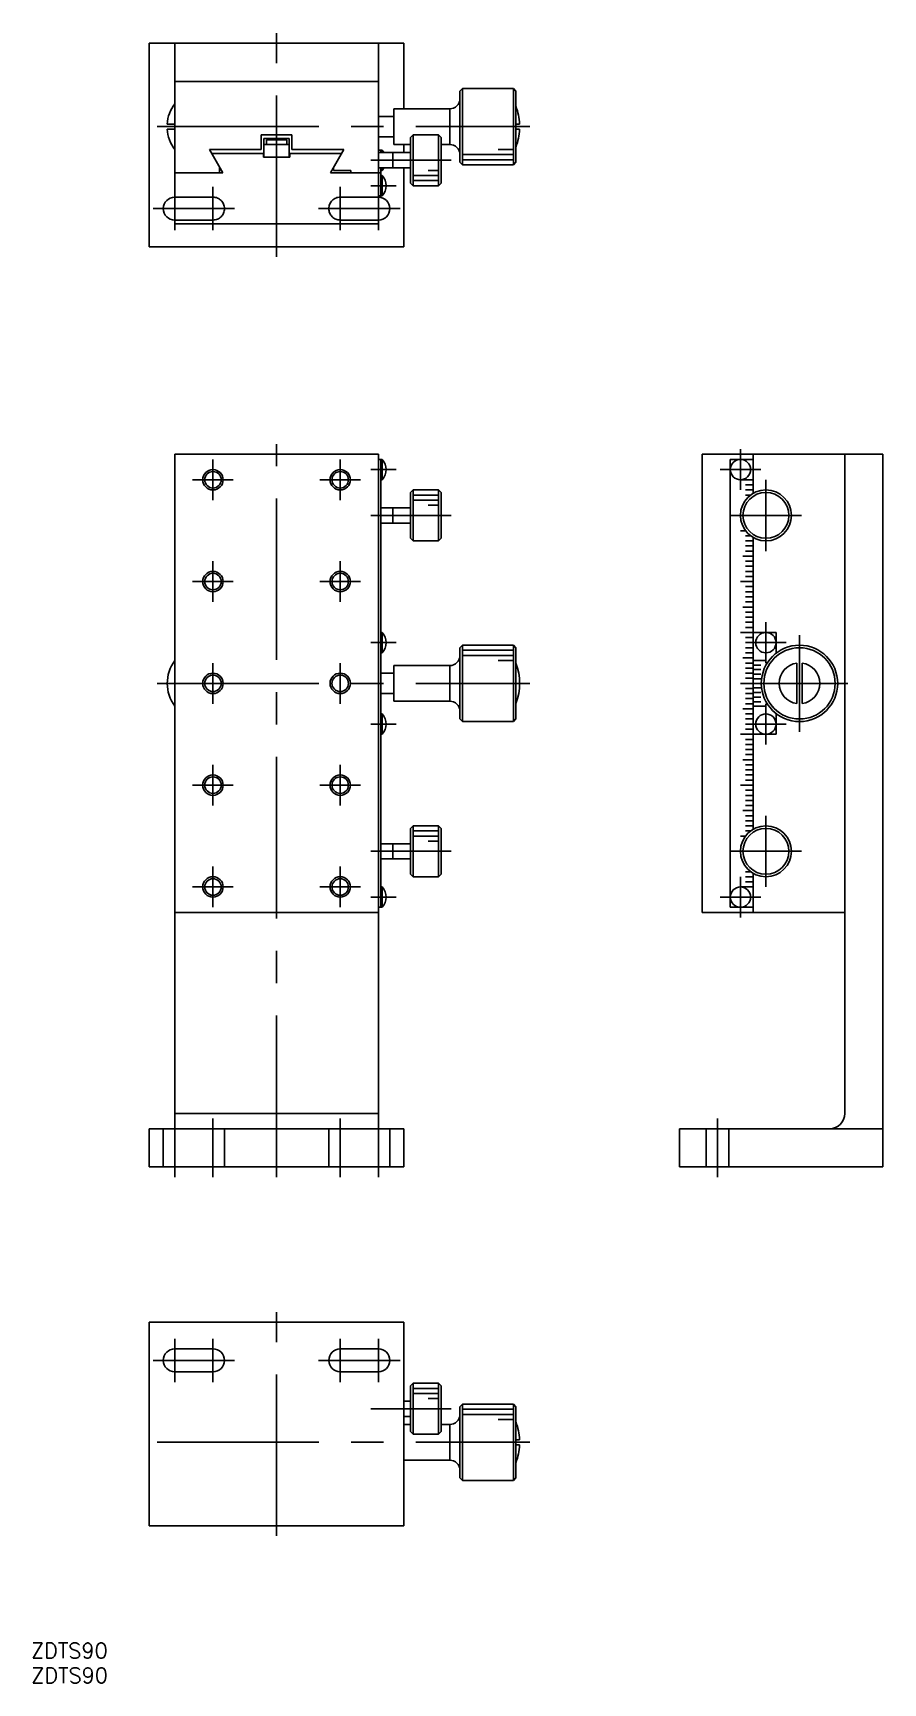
# Model space of a CAD drawing. Extents: x -23 to 144, y -101 to 223.
import ezdxf

# ---------------------------------------------------------------- set-up
doc = ezdxf.new("R2010")
doc.units = 0
doc.linetypes.add('CENTER', pattern=[50.8, 31.75, -6.35, 6.35, -6.35])
doc.linetypes.add('DASHED', pattern=[19.05, 12.7, -6.35])
doc.layers.get('0').update_dxf_attribs({"linetype": 'CONTINUOUS'})
doc.layers.add('CENTER', color=1, linetype='CENTER')
doc.styles.get("Standard").update_dxf_attribs({"font": 'txt.shx', "height": 3, "bigfont": 'bigfont.shx'})

# ---------------------------------------------------------------- blocks, each defined once
blk = doc.blocks.new('*U58')
at = {"color": 7, "linetype": 'CONTINUOUS'}
blk.add_text('ZDTS90', height=3, dxfattribs=at).set_placement((-23.23, -96.54))
blk = doc.blocks.new('*U59')
at = {"color": 7, "linetype": 'CONTINUOUS'}
blk.add_text('ZDTS90', height=3, dxfattribs=at).set_placement((-23.18, -101.41))

msp = doc.modelspace()

# ---------------------------------------------------------------- linework, layer by layer
at = {"color": 7, "linetype": 'CONTINUOUS'}
for p, q in [((0, 180.78), (0, 220.78)), ((0, 220.78), (50, 220.78)), ((5, 185.28), (5, 220.78)), ((45, 185.28), (45, 220.78)), ((50, 220.78), (50, 207.88)), ((5, 213.28), (45, 213.28)), ((61.5, 211.88), (61, 211.38)), ((61, 211.38), (61, 197.38)), ((71.5, 211.88), (61.5, 211.88)), ((61.5, 196.88), (61.5, 211.88)), ((71.5, 196.88), (71.5, 211.88)), ((72, 211.38), (71.5, 211.88)), ((72, 211.38), (72, 197.38)), ((59, 207.88), (48, 207.88)), ((48, 207.88), (48, 200.88)), ((59, 200.88), (59, 207.88)), ((5, 204.88), (3.52, 204.88)), ((5, 204.88), (5, 204.78)), ((5, 204.88), (5, 204.38)), ((5, 204.88), (5, 203.88)), ((5, 204.78), (5, 203.98)), ((5, 204.38), (5, 203.88)), ((48, 206.38), (45, 206.38)), ((72, 204.88), (72.73, 204.88)), ((3.52, 203.88), (5, 203.88)), ((5, 203.98), (5, 203.88)), ((28, 202.78), (22, 202.78)), ((22, 199.88), (22, 202.78)), ((22.5, 202.08), (27.5, 202.08)), ((22.5, 198.38), (22.5, 202.08)), ((23, 201.78), (23, 200.88)), ((23, 201.78), (27, 201.78)), ((27, 200.88), (27, 201.78)), ((27.5, 198.38), (27.5, 202.08)), ((28, 199.88), (28, 202.78)), ((45, 202.38), (48, 202.38)), ((51.8, 202.78), (51.3, 202.28)), ((51.3, 202.28), (51.3, 193.28)), ((56.8, 202.78), (51.8, 202.78)), ((51.8, 192.78), (51.8, 202.78)), ((56.8, 192.78), (56.8, 202.78)), ((57.3, 202.28), (56.8, 202.78)), ((57.3, 202.28), (57.3, 193.28)), ((72.73, 203.88), (72, 203.88)), ((22, 199.88), (11.79, 199.88)), ((14.44, 195.28), (11.79, 199.88)), ((22.4, 199.08), (12.25, 199.08)), ((22.4, 198.38), (22.4, 199.08)), ((27.6, 198.38), (22.4, 198.38)), ((27.5, 200.88), (22.5, 200.88)), ((37.75, 199.08), (27.6, 199.08)), ((27.6, 199.08), (27.6, 198.38)), ((38.21, 199.88), (28, 199.88)), ((38.21, 199.88), (35.56, 195.28)), ((45.74, 199.78), (45, 199.78)), ((51.3, 199.28), (45, 199.28)), ((45.5, 199.28), (45.5, 199.78)), ((45.74, 199.78), (45.74, 199.28)), ((47.8, 196.28), (47.8, 199.28)), ((48, 200.88), (51.3, 200.88)), ((50, 200.88), (50, 199.28)), ((57.3, 200.88), (59, 200.88)), ((61.5, 198.88), (71.5, 198.88)), ((61.5, 197.88), (71.5, 197.88)), ((68.5, 199.88), (71.5, 199.88)), ((14.44, 195.28), (5, 195.28)), ((13.8, 195.28), (13.8, 196.4)), ((35.56, 195.28), (45.5, 195.28)), ((36.2, 195.78), (36.2, 196.4)), ((39.56, 195.78), (36.2, 195.78)), ((39.56, 195.28), (39.56, 195.78)), ((45, 196.28), (51.3, 196.28)), ((45.5, 196.28), (45.5, 190.78)), ((45.5, 195.78), (45.74, 195.78)), ((45.74, 194.78), (45.5, 194.78)), ((45.74, 196.28), (45.74, 195.78)), ((45.74, 194.78), (45.74, 190.78)), ((50, 196.28), (50, 180.78)), ((51.8, 194.78), (56.8, 194.78)), ((54.8, 195.78), (56.8, 195.78)), ((61, 197.38), (61.5, 196.88)), ((61.5, 196.88), (71.5, 196.88)), ((71.5, 196.88), (72, 197.38)), ((51.3, 193.28), (51.8, 192.78)), ((51.8, 193.78), (56.8, 193.78)), ((51.8, 192.78), (56.8, 192.78)), ((56.8, 192.78), (57.3, 193.28)), ((45.74, 190.78), (45, 190.78)), ((5, 185.28), (45, 185.28)), ((50, 180.78), (0, 180.78)), ((5, 140), (45, 140)), ((5, 140), (5, 7.5)), ((45, 140), (45, 7.5)), ((108.61, 140), (108.61, 50)), ((108.61, 140), (144.11, 140)), ((118.61, 140), (118.61, 132.33)), ((136.61, 95), (136.61, 140)), ((136.61, 95), (136.61, 140)), ((144.11, 0), (144.11, 140)), ((45.74, 139), (45, 139)), ((45.5, 51), (45.5, 139)), ((45.74, 139), (45.74, 135)), ((114.11, 51), (114.11, 139)), ((114.11, 139), (118.61, 139)), ((45.5, 135), (45.74, 135)), ((51.8, 133), (51.3, 132.5)), ((56.8, 133), (51.8, 133)), ((51.8, 133), (51.8, 123)), ((56.8, 123), (56.8, 133)), ((57.3, 132.5), (56.8, 133)), ((118.61, 135), (116.11, 135)), ((118.61, 134), (117.11, 134)), ((118.61, 133), (117.11, 133)), ((51.3, 123.5), (51.3, 132.5)), ((56.8, 132), (51.8, 132)), ((56.8, 131), (51.8, 131)), ((56.8, 130), (54.8, 130)), ((57.3, 132.5), (57.3, 123.5)), ((118.11, 132), (117.11, 132)), ((51.3, 129.5), (45.5, 129.5)), ((45.5, 126.5), (51.3, 126.5)), ((47.8, 126.5), (47.8, 129.5)), ((51.3, 123.5), (51.8, 123)), ((56.8, 123), (57.3, 123.5)), ((117.11, 125), (116.11, 125)), ((118.11, 124), (117.11, 124)), ((118.61, 123.67), (118.61, 66.33)), ((51.8, 123), (56.8, 123)), ((118.61, 120), (116.61, 120)), ((118.61, 123), (117.11, 123)), ((118.61, 122), (117.11, 122)), ((118.61, 121), (117.11, 121)), ((118.61, 119), (117.11, 119)), ((118.61, 118), (117.11, 118)), ((118.61, 117), (117.11, 117)), ((118.61, 115), (116.11, 115)), ((118.61, 116), (117.11, 116)), ((118.61, 114), (117.11, 114)), ((118.61, 113), (117.11, 113)), ((118.61, 112), (117.11, 112)), ((118.61, 111), (117.11, 111)), ((118.61, 110), (116.61, 110)), ((118.61, 109), (117.11, 109)), ((118.61, 108), (117.11, 108)), ((118.61, 107), (117.11, 107)), ((45.74, 105), (45.5, 105)), ((45.74, 105), (45.74, 101)), ((123.11, 105), (116.11, 105)), ((118.61, 106), (117.11, 106)), ((118.61, 104), (117.11, 104)), ((123.11, 105), (123.11, 103.02)), ((45.5, 101), (45.74, 101)), ((61.5, 102.5), (61, 102)), ((61, 88), (61, 102)), ((71.5, 102.5), (61.5, 102.5)), ((61.5, 102.5), (61.5, 87.5)), ((71.5, 101.5), (61.5, 101.5)), ((71.5, 100.5), (61.5, 100.5)), ((71.5, 87.5), (71.5, 102.5)), ((72, 102), (71.5, 102.5)), ((72, 102), (72, 88)), ((118.61, 103), (117.11, 103)), ((118.61, 102), (117.11, 102)), ((118.61, 101), (117.11, 101)), ((123.11, 102.98), (123.11, 100.92)), ((59, 98.5), (48, 98.5)), ((48, 91.5), (48, 98.5)), ((59, 91.5), (59, 98.5)), ((71.5, 99.5), (68.5, 99.5)), ((118.61, 100), (116.61, 100)), ((118.61, 99), (117.11, 99)), ((118.61, 98), (117.11, 98)), ((121.11, 99.5), (118.61, 99.5)), ((120.11, 98.6), (118.61, 98.6)), ((120.11, 97.7), (118.61, 97.7)), ((127.21, 91.03), (127.21, 98.97)), ((128.21, 98.97), (128.21, 91.03)), ((48, 97), (45.5, 97)), ((118.61, 95), (116.11, 95)), ((118.61, 97), (117.11, 97)), ((118.61, 96), (117.11, 96)), ((120.11, 96.8), (118.61, 96.8)), ((120.11, 95.9), (118.61, 95.9)), ((120.11, 95), (118.61, 95)), ((120.11, 94.1), (118.61, 94.1)), ((136.61, 50), (136.61, 95)), ((136.61, 50), (136.61, 95)), ((45.5, 93), (48, 93)), ((48, 91.5), (59, 91.5)), ((118.61, 94), (117.11, 94)), ((118.61, 93), (117.11, 93)), ((118.61, 92), (117.11, 92)), ((118.61, 91), (117.11, 91)), ((120.11, 93.2), (118.61, 93.2)), ((120.11, 92.3), (118.61, 92.3)), ((120.11, 91.4), (118.61, 91.4)), ((45.74, 89), (45.5, 89)), ((45.74, 89), (45.74, 85)), ((61, 88), (61.5, 87.5)), ((71.5, 87.5), (72, 88)), ((118.61, 90), (116.61, 90)), ((118.61, 89), (117.11, 89)), ((118.61, 88), (117.11, 88)), ((121.11, 90.5), (118.61, 90.5)), ((123.11, 89.08), (123.11, 87.02)), ((45.5, 85), (45.74, 85)), ((61.5, 87.5), (71.5, 87.5)), ((123.11, 85), (116.11, 85)), ((118.61, 87), (117.11, 87)), ((118.61, 86), (117.11, 86)), ((123.11, 86.98), (123.11, 85)), ((118.61, 84), (117.11, 84)), ((118.61, 83), (117.11, 83)), ((118.61, 82), (117.11, 82)), ((118.61, 80), (116.61, 80)), ((118.61, 81), (117.11, 81)), ((118.61, 79), (117.11, 79)), ((118.61, 78), (117.11, 78)), ((118.61, 75), (116.11, 75)), ((118.61, 77), (117.11, 77)), ((118.61, 76), (117.11, 76)), ((118.61, 74), (117.11, 74)), ((118.61, 73), (117.11, 73)), ((118.61, 72), (117.11, 72)), ((118.61, 70), (116.61, 70)), ((118.61, 71), (117.11, 71)), ((118.61, 69), (117.11, 69)), ((51.8, 67), (51.3, 66.5)), ((51.3, 57.5), (51.3, 66.5)), ((51.8, 67), (51.8, 57)), ((56.8, 67), (51.8, 67)), ((56.8, 66), (51.8, 66)), ((56.8, 65), (51.8, 65)), ((56.8, 57), (56.8, 67)), ((57.3, 66.5), (56.8, 67)), ((57.3, 66.5), (57.3, 57.5)), ((117.11, 65), (116.11, 65)), ((118.61, 68), (117.11, 68)), ((118.61, 67), (117.11, 67)), ((118.11, 66), (117.11, 66)), ((51.3, 63.5), (45.5, 63.5)), ((47.8, 60.5), (47.8, 63.5)), ((56.8, 64), (54.8, 64)), ((45.5, 60.5), (51.3, 60.5)), ((51.3, 57.5), (51.8, 57)), ((51.8, 57), (56.8, 57)), ((56.8, 57), (57.3, 57.5)), ((118.11, 58), (117.11, 58)), ((118.61, 57), (117.11, 57)), ((118.61, 56), (117.11, 56)), ((118.61, 57.67), (118.61, 50)), ((45.74, 55), (45.5, 55)), ((45.74, 55), (45.74, 51)), ((118.61, 55), (116.11, 55)), ((45, 50), (5, 50)), ((5, 50), (13.8, 50)), ((13.8, 50), (22.4, 50)), ((13.8, 50), (14.44, 50)), ((14.44, 50), (13.8, 50)), ((22.4, 50), (27.6, 50)), ((27.6, 50), (36.2, 50)), ((35.56, 50), (39.56, 50)), ((36.2, 50), (35.56, 50)), ((39.56, 50), (45, 50)), ((45.74, 51), (45, 51)), ((108.61, 50), (136.61, 50)), ((114.11, 51), (118.61, 51)), ((136.61, 10.5), (136.61, 50)), ((5, 10.5), (45, 10.5)), ((50, 7.5), (0, 7.5)), ((0, 0), (0, 7.5)), ((50, 0), (50, 7.5)), ((144.11, 7.5), (104.11, 7.5)), ((104.11, 0), (104.11, 7.5)), ((0, 0), (50, 0)), ((104.11, 0), (144.11, 0)), ((0, -30.52), (50, -30.52)), ((0, -70.52), (0, -30.52)), ((50, -30.52), (50, -70.52)), ((12.5, -35.77), (5, -35.77)), ((5, -35.77), (5, -40.27)), ((45, -35.77), (37.5, -35.77)), ((45, -35.77), (45, -40.27)), ((5, -40.27), (12.5, -40.27)), ((37.5, -40.27), (45, -40.27)), ((51.8, -42.52), (51.3, -43.02)), ((51.3, -52.02), (51.3, -43.02)), ((56.8, -42.52), (51.8, -42.52)), ((51.8, -42.52), (51.8, -52.52)), ((56.8, -43.52), (51.8, -43.52)), ((56.8, -44.52), (51.8, -44.52)), ((56.8, -52.52), (56.8, -42.52)), ((57.3, -43.02), (56.8, -42.52)), ((57.3, -43.02), (57.3, -52.02)), ((51.3, -46.02), (50, -46.02)), ((56.8, -45.52), (54.8, -45.52)), ((61.5, -46.62), (61, -47.12)), ((61, -47.12), (61, -61.12)), ((71.5, -46.62), (61.5, -46.62)), ((61.5, -46.62), (61.5, -61.62)), ((71.5, -47.62), (61.5, -47.62)), ((71.5, -48.62), (61.5, -48.62)), ((71.5, -61.62), (71.5, -46.62)), ((72, -47.12), (71.5, -46.62)), ((72, -47.12), (72, -61.12)), ((50, -49.02), (51.3, -49.02)), ((51.3, -50.62), (50, -50.62)), ((59, -50.62), (57.3, -50.62)), ((59, -57.62), (59, -50.62)), ((71.5, -49.62), (68.5, -49.62)), ((51.3, -52.02), (51.8, -52.52)), ((51.8, -52.52), (56.8, -52.52)), ((56.8, -52.52), (57.3, -52.02)), ((72, -53.62), (72.73, -53.62)), ((72.73, -54.62), (72, -54.62)), ((50, -57.62), (59, -57.62)), ((61, -61.12), (61.5, -61.62)), ((71.5, -61.62), (72, -61.12)), ((61.5, -61.62), (71.5, -61.62)), ((50, -70.52), (0, -70.52))]:
    msp.add_line(p, q, dxfattribs=at)
at = {"color": 3, "linetype": 'DASHED'}
for p, q in [((5, 190.53), (12.5, 190.53)), ((45, 190.53), (37.5, 190.53)), ((12.5, 186.03), (5, 186.03)), ((37.5, 186.03), (45, 186.03)), ((2.75, 7.5), (2.75, 0)), ((14.75, 0), (14.75, 7.5)), ((35.25, 7.5), (35.25, 0)), ((47.25, 0), (47.25, 7.5)), ((109.36, 7.5), (109.36, 0)), ((113.86, 7.5), (113.86, 0))]:
    msp.add_line(p, q, dxfattribs=at)
at = {"color": 3, "linetype": 'CONTINUOUS'}
for centre in [(12.5, 135), (37.5, 135), (12.5, 115), (37.5, 115), (12.5, 95), (37.5, 95), (12.5, 75), (37.5, 75), (12.5, 55), (37.5, 55)]:
    msp.add_circle(centre, 2, dxfattribs=at)
at = {"color": 7, "linetype": 'CONTINUOUS'}
for centre, radius in [((12.5, 135), 1.62), ((37.5, 135), 1.62), ((116.11, 137), 2), ((121.11, 128), 5), ((121.11, 128), 4.5), ((12.5, 115), 1.62), ((37.5, 115), 1.62), ((121.11, 103), 2), ((127.71, 95), 7.5), ((127.71, 95), 7), ((12.5, 95), 1.62), ((37.5, 95), 1.62), ((121.11, 87), 2), ((12.5, 75), 1.62), ((37.5, 75), 1.62), ((121.11, 62), 5), ((121.11, 62), 4.5), ((12.5, 55), 1.62), ((37.5, 55), 1.62), ((116.11, 53), 2)]:
    msp.add_circle(centre, radius, dxfattribs=at)
for centre, radius, start, end in [((11, 204.38), 7.5, 143.1301, 176.1774), ((59, 209.88), 2, 270, 0), ((61.56, 204.38), 11.18, 2.5631, 20.9624), ((11, 204.38), 7.5, 183.8226, 216.8699), ((61.56, 204.38), 11.18, 339.0376, 357.4369), ((43.5, 197.78), 3, 30, 41.8123), ((59, 198.88), 2, 0, 90), ((43.5, 197.78), 3, 318.1877, 330), ((43.5, 192.78), 3, 318.1877, 41.8123), ((5, 188.28), 2.25, 90, 270), ((45, 188.28), 2.25, 270, 90), ((43.5, 137), 3, 318.1877, 41.8123), ((43.5, 103), 3, 318.1877, 41.8123), ((59, 100.5), 2, 270, 0), ((11, 95), 7.48, 143.3008, 216.6992), ((61.56, 95), 11.17, 339.1878, 20.8122), ((127.71, 95), 4, 97.1808, 262.8192), ((127.71, 95), 4, 277.1808, 82.8192), ((59, 89.5), 2, 0, 90), ((43.5, 87), 3, 318.1877, 41.8123), ((43.5, 53), 3, 318.1877, 41.8123), ((133.61, 10.5), 3, 270, 0), ((5, -38.02), 2.25, 90, 270), ((12.5, -38.02), 2.25, 270, 90), ((37.5, -38.02), 2.25, 90, 270), ((45, -38.02), 2.25, 270, 90), ((59, -48.62), 2, 270, 0), ((61.56, -54.12), 11.18, 2.5631, 20.9624), ((61.56, -54.12), 11.18, 339.0376, 357.4369), ((59, -59.62), 2, 0, 90)]:
    msp.add_arc(centre, radius, start, end, dxfattribs=at)
at = {"color": 3, "linetype": 'DASHED'}
for centre, start, end in [((12.5, 188.28), 270, 90), ((37.5, 188.28), 90, 270)]:
    msp.add_arc(centre, 2.25, start, end, dxfattribs=at)
at = {"layer": 'CENTER', "color": 1, "linetype": 'CENTER'}
for p, q in [((25, 178.78), (25, 222.78)), ((1.52, 204.38), (74.73, 204.38)), ((43.5, 197.78), (59.3, 197.78)), ((5, 184.03), (5, 192.53)), ((12.5, 184.03), (12.5, 192.53)), ((37.5, 184.03), (37.5, 192.53)), ((48.5, 192.78), (43.5, 192.78)), ((45, 184.03), (45, 192.53)), ((16.75, 188.28), (0.75, 188.28)), ((33.25, 188.28), (49.25, 188.28)), ((25, -2), (25, 142)), ((116.11, 133), (116.11, 141)), ((12.5, 131), (12.5, 139)), ((37.5, 131), (37.5, 139)), ((48.5, 137), (43.5, 137)), ((112.11, 137), (120.11, 137)), ((8.5, 135), (16.5, 135)), ((33.5, 135), (41.5, 135)), ((121.11, 121), (121.11, 135)), ((43.5, 128), (59.3, 128)), ((114.11, 128), (128.11, 128)), ((12.5, 111), (12.5, 119)), ((37.5, 111), (37.5, 119)), ((8.5, 115), (16.5, 115)), ((33.5, 115), (41.5, 115)), ((121.11, 99), (121.11, 107)), ((127.71, 85.5), (127.71, 104.5)), ((48.5, 103), (43.5, 103)), ((117.11, 103), (125.11, 103)), ((12.5, 91), (12.5, 99)), ((37.5, 91), (37.5, 99)), ((1.52, 95), (74.73, 95)), ((118.21, 95), (137.21, 95)), ((121.11, 83), (121.11, 91)), ((48.5, 87), (43.5, 87)), ((117.11, 87), (125.11, 87)), ((12.5, 71), (12.5, 79)), ((37.5, 71), (37.5, 79)), ((8.5, 75), (16.5, 75)), ((33.5, 75), (41.5, 75)), ((121.11, 55), (121.11, 69)), ((43.5, 62), (59.3, 62)), ((114.11, 62), (128.11, 62)), ((12.5, 51), (12.5, 59)), ((37.5, 51), (37.5, 59)), ((116.11, 49), (116.11, 57)), ((8.5, 55), (16.5, 55)), ((33.5, 55), (41.5, 55)), ((48.5, 53), (43.5, 53)), ((112.11, 53), (120.11, 53)), ((5, 9.5), (5, -2)), ((12.5, 9.5), (12.5, -2)), ((37.5, 9.5), (37.5, -2)), ((45, 9.5), (45, -2)), ((111.61, 9.5), (111.61, -2)), ((25, -72.52), (25, -28.52)), ((5, -42.27), (5, -33.77)), ((12.5, -42.27), (12.5, -33.77)), ((37.5, -42.27), (37.5, -33.77)), ((45, -42.27), (45, -33.77)), ((0.75, -38.02), (16.75, -38.02)), ((33.25, -38.02), (49.25, -38.02)), ((43.5, -47.52), (59.3, -47.52)), ((1.52, -54.12), (74.73, -54.12))]:
    msp.add_line(p, q, dxfattribs=at)

# ---------------------------------------------------------------- block references
at = {"color": 7, "linetype": 'CONTINUOUS'}
for name in ['*U58', '*U59']:
    msp.add_blockref(name, (0, 0), dxfattribs=at)

doc.saveas('drawing.dxf')
